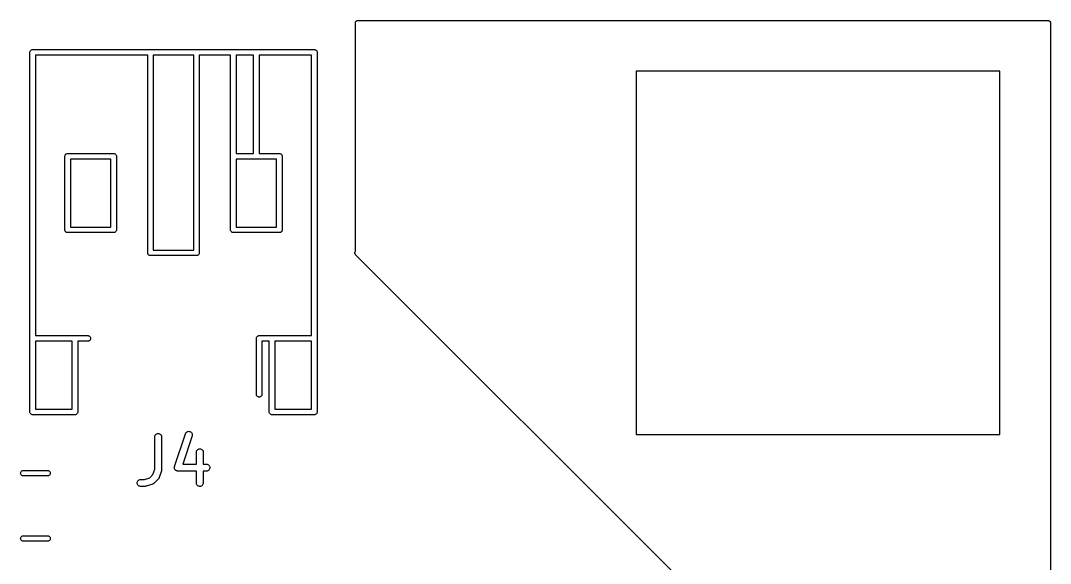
# Model space of a CAD drawing. Extents: x 50 to 150, y -150 to -50.
# Drawn here: x 127.68 to 150.05, y -61.75 to -49.95 of the extents above; entities that cross this region are included whole.
import ezdxf

# ---------------------------------------------------------------- set-up
doc = ezdxf.new("R2010")
doc.units = 0
doc.layers.add('BLACK', color=7, linetype='CONTINUOUS')

msp = doc.modelspace()

# ---------------------------------------------------------------- linework, layer by layer
at = {"layer": 'BLACK', "linetype": 'CONTINUOUS'}
for p, q in [((134.95, -49.9993), (134.951, -49.9947)), ((134.95, -49.9996), (134.95, -49.9993)), ((134.95, -49.9997), (134.95, -49.9996)), ((134.95, -50), (134.95, -49.9997)), ((134.95, -49.9997), (134.95, -49.9997)), ((134.95, -54.9663), (134.95, -50)), ((134.951, -49.9896), (134.953, -49.9851)), ((134.951, -49.9898), (134.951, -49.9896)), ((134.951, -49.9899), (134.951, -49.9898)), ((134.951, -49.9947), (134.951, -49.9899)), ((134.953, -49.9851), (134.954, -49.9806)), ((134.954, -49.9803), (134.956, -49.9761)), ((134.954, -49.9805), (134.954, -49.9803)), ((134.954, -49.9806), (134.954, -49.9805)), ((134.956, -49.9761), (134.959, -49.972)), ((134.959, -49.9718), (134.962, -49.9682)), ((134.959, -49.9719), (134.959, -49.9718)), ((134.959, -49.972), (134.959, -49.9719)), ((134.962, -49.9682), (134.965, -49.9645)), ((134.965, -49.9643), (134.969, -49.9614)), ((134.965, -49.9644), (134.965, -49.9643)), ((134.965, -49.9645), (134.965, -49.9644)), ((134.969, -49.9614), (134.972, -49.9584)), ((134.972, -49.9583), (134.973, -49.9582)), ((134.972, -49.9584), (134.972, -49.9583)), ((134.973, -49.9582), (134.977, -49.956)), ((134.977, -49.956), (134.981, -49.9538)), ((134.981, -49.9536), (134.986, -49.9523)), ((134.981, -49.9537), (134.981, -49.9536)), ((134.981, -49.9538), (134.981, -49.9537)), ((134.986, -49.9523), (134.99, -49.951)), ((134.99, -49.951), (134.99, -49.9509)), ((134.99, -49.9509), (134.991, -49.9509)), ((134.991, -49.9509), (134.995, -49.9505)), ((134.995, -49.9505), (135, -49.95)), ((135, -49.95), (150, -49.95)), ((150, -49.95), (150, -49.95)), ((150, -49.95), (150, -49.95)), ((150, -49.95), (150.001, -49.95)), ((150, -49.95), (150, -49.95)), ((150.001, -49.95), (150.005, -49.9505)), ((150.005, -49.9505), (150.01, -49.951)), ((150.01, -49.951), (150.01, -49.9511)), ((150.01, -49.9511), (150.01, -49.9511)), ((150.01, -49.9511), (150.015, -49.9525)), ((150.015, -49.9525), (150.019, -49.9539)), ((150.019, -49.9539), (150.02, -49.954)), ((150.02, -49.954), (150.02, -49.954)), ((150.02, -49.954), (150.024, -49.9563)), ((150.024, -49.9563), (150.028, -49.9585)), ((150.028, -49.9585), (150.028, -49.9587)), ((150.028, -49.9587), (150.028, -49.9587)), ((150.028, -49.9587), (150.032, -49.9617)), ((150.032, -49.9617), (150.035, -49.9648)), ((150.035, -49.9648), (150.036, -49.9649)), ((150.036, -49.9649), (150.036, -49.965)), ((150.036, -49.965), (150.039, -49.9686)), ((150.039, -49.9686), (150.042, -49.9723)), ((150.042, -49.9723), (150.042, -49.9725)), ((150.042, -49.9725), (150.042, -49.9726)), ((150.042, -49.9726), (150.044, -49.9767)), ((150.044, -49.9767), (150.046, -49.9809)), ((150.046, -49.9809), (150.046, -49.9811)), ((150.046, -49.9811), (150.046, -49.9813)), ((150.046, -49.9813), (150.048, -49.9857)), ((150.048, -49.9857), (150.049, -49.9903)), ((150.049, -49.9903), (150.049, -49.9905)), ((150.049, -49.9905), (150.049, -49.9906)), ((150.049, -49.9906), (150.05, -49.9953)), ((150.05, -49.9953), (150.05, -50)), ((150.05, -50), (150.05, -150)), ((127.88, -50.64), (127.881, -50.6282)), ((127.88, -50.6429), (127.88, -50.64)), ((127.88, -56.857), (127.88, -50.6429)), ((127.881, -50.6282), (127.884, -50.6169)), ((127.884, -50.6169), (127.89, -50.6065)), ((127.89, -50.6065), (127.897, -50.5974)), ((127.897, -50.5974), (127.907, -50.5899)), ((127.907, -50.5899), (127.917, -50.5843)), ((127.917, -50.5843), (127.928, -50.5809)), ((127.928, -50.5809), (127.937, -50.58)), ((127.937, -50.58), (127.94, -50.5797)), ((127.94, -50.5797), (127.943, -50.58)), ((127.943, -50.58), (130.497, -50.58)), ((130.44, -50.7), (128, -50.7)), ((128, -50.7), (128, -56.8)), ((130.44, -54.9971), (130.44, -50.7)), ((130.497, -50.58), (130.5, -50.5797)), ((130.5, -50.5797), (130.503, -50.58)), ((130.503, -50.58), (131.497, -50.58)), ((130.56, -50.7), (130.56, -54.94)), ((131.44, -50.7), (130.56, -50.7)), ((131.44, -54.94), (131.44, -50.7)), ((131.497, -50.58), (131.5, -50.5797)), ((131.5, -50.5797), (131.503, -50.58)), ((131.503, -50.58), (132.297, -50.58)), ((132.24, -50.7), (131.56, -50.7)), ((131.56, -50.7), (131.56, -54.9971)), ((132.24, -52.8971), (132.24, -50.7)), ((132.297, -50.58), (132.3, -50.5797)), ((132.3, -50.5797), (132.303, -50.58)), ((132.303, -50.58), (132.797, -50.58)), ((132.36, -50.7), (132.36, -52.84)), ((132.74, -50.7), (132.36, -50.7)), ((132.74, -52.84), (132.74, -50.7)), ((132.797, -50.58), (132.8, -50.5797)), ((132.8, -50.5797), (132.803, -50.58)), ((132.803, -50.58), (134.057, -50.58)), ((134, -50.7), (132.86, -50.7)), ((132.86, -50.7), (132.86, -52.84)), ((134, -56.8), (134, -50.7)), ((134.057, -50.58), (134.06, -50.5797)), ((134.06, -50.5797), (134.063, -50.58)), ((134.063, -50.58), (134.072, -50.5809)), ((134.072, -50.5809), (134.083, -50.5843)), ((134.083, -50.5843), (134.093, -50.5899)), ((134.093, -50.5899), (134.103, -50.5974)), ((134.103, -50.5974), (134.11, -50.6065)), ((134.11, -50.6065), (134.116, -50.6169)), ((134.116, -50.6169), (134.119, -50.6282)), ((134.119, -50.6282), (134.12, -50.64)), ((134.12, -50.64), (134.12, -50.6429)), ((134.12, -50.6429), (134.12, -56.8571)), ((148.95, -51.05), (141.05, -51.05)), ((141.05, -51.05), (141.05, -58.95)), ((148.95, -58.95), (148.95, -51.05)), ((128.64, -52.9), (128.641, -52.8882)), ((128.64, -52.903), (128.64, -52.9)), ((128.64, -54.4971), (128.64, -52.903)), ((128.641, -52.8882), (128.644, -52.8769)), ((128.644, -52.8769), (128.65, -52.8665)), ((128.65, -52.8665), (128.657, -52.8574)), ((128.657, -52.8574), (128.667, -52.8499)), ((128.667, -52.8499), (128.677, -52.8443)), ((128.677, -52.8443), (128.688, -52.8409)), ((128.688, -52.8409), (128.697, -52.84)), ((128.697, -52.84), (128.7, -52.8397)), ((128.697, -52.84), (128.697, -52.84)), ((128.7, -52.8397), (128.703, -52.84)), ((128.703, -52.84), (129.697, -52.84)), ((128.76, -52.96), (128.76, -54.44)), ((129.64, -52.96), (128.76, -52.96)), ((129.64, -54.44), (129.64, -52.96)), ((129.697, -52.84), (129.7, -52.8397)), ((129.7, -52.8397), (129.703, -52.84)), ((129.703, -52.84), (129.703, -52.84)), ((129.703, -52.84), (129.712, -52.8409)), ((129.712, -52.8409), (129.723, -52.8443)), ((129.723, -52.8443), (129.733, -52.8499)), ((129.733, -52.8499), (129.743, -52.8574)), ((129.743, -52.8574), (129.75, -52.8665)), ((129.75, -52.8665), (129.756, -52.8769)), ((129.756, -52.8769), (129.759, -52.8882)), ((129.759, -52.8882), (129.76, -52.9)), ((129.76, -52.9), (129.76, -52.9029)), ((129.76, -52.9029), (129.76, -54.4971)), ((132.24, -52.9), (132.24, -52.8971)), ((132.24, -52.9029), (132.24, -52.9)), ((132.24, -54.497), (132.24, -52.9029)), ((132.36, -52.84), (132.74, -52.84)), ((132.797, -52.96), (132.36, -52.96)), ((132.36, -52.96), (132.36, -54.44)), ((132.8, -52.9603), (132.797, -52.96)), ((132.803, -52.96), (132.8, -52.9603)), ((133.24, -52.96), (132.803, -52.96)), ((132.86, -52.84), (133.297, -52.84)), ((133.24, -54.44), (133.24, -52.96)), ((133.297, -52.84), (133.3, -52.8397)), ((133.3, -52.8397), (133.303, -52.84)), ((133.303, -52.84), (133.312, -52.8409)), ((133.312, -52.8409), (133.323, -52.8443)), ((133.323, -52.8443), (133.333, -52.8499)), ((133.333, -52.8499), (133.343, -52.8574)), ((133.343, -52.8574), (133.35, -52.8665)), ((133.35, -52.8665), (133.356, -52.8769)), ((133.356, -52.8769), (133.359, -52.8882)), ((133.359, -52.8882), (133.36, -52.9)), ((133.36, -52.9), (133.36, -52.9029)), ((133.36, -52.9029), (133.36, -54.4971)), ((128.64, -54.5), (128.64, -54.4971)), ((128.641, -54.5118), (128.64, -54.5)), ((128.644, -54.5231), (128.641, -54.5118)), ((128.65, -54.5335), (128.644, -54.5231)), ((128.657, -54.5426), (128.65, -54.5335)), ((128.667, -54.5501), (128.657, -54.5426)), ((128.677, -54.5557), (128.667, -54.5501)), ((128.688, -54.5591), (128.677, -54.5557)), ((128.7, -54.5603), (128.688, -54.5591)), ((128.703, -54.56), (128.7, -54.5603)), ((129.697, -54.56), (128.703, -54.56)), ((128.76, -54.44), (129.64, -54.44)), ((129.7, -54.5603), (129.697, -54.56)), ((129.712, -54.5591), (129.7, -54.5603)), ((129.723, -54.5557), (129.712, -54.5591)), ((129.733, -54.5501), (129.723, -54.5557)), ((129.743, -54.5426), (129.733, -54.5501)), ((129.75, -54.5335), (129.743, -54.5426)), ((129.756, -54.5231), (129.75, -54.5335)), ((129.759, -54.5118), (129.756, -54.5231)), ((129.76, -54.5029), (129.759, -54.5118)), ((129.76, -54.4971), (129.76, -54.5)), ((129.76, -54.5), (129.76, -54.5029)), ((129.76, -54.5029), (129.76, -54.5029)), ((132.24, -54.5), (132.24, -54.497)), ((132.241, -54.5118), (132.24, -54.5)), ((132.244, -54.5231), (132.241, -54.5118)), ((132.25, -54.5335), (132.244, -54.5231)), ((132.257, -54.5426), (132.25, -54.5335)), ((132.267, -54.5501), (132.257, -54.5426)), ((132.277, -54.5557), (132.267, -54.5501)), ((132.288, -54.5591), (132.277, -54.5557)), ((132.297, -54.56), (132.288, -54.5591)), ((132.3, -54.5603), (132.297, -54.56)), ((132.297, -54.56), (132.297, -54.56)), ((132.303, -54.56), (132.3, -54.5603)), ((133.297, -54.56), (132.303, -54.56)), ((132.36, -54.44), (133.24, -54.44)), ((133.3, -54.5603), (133.297, -54.56)), ((133.303, -54.56), (133.3, -54.5603)), ((133.312, -54.5591), (133.303, -54.56)), ((133.303, -54.56), (133.303, -54.56)), ((133.323, -54.5557), (133.312, -54.5591)), ((133.333, -54.5501), (133.323, -54.5557)), ((133.343, -54.5426), (133.333, -54.5501)), ((133.35, -54.5335), (133.343, -54.5426)), ((133.356, -54.5231), (133.35, -54.5335)), ((133.359, -54.5118), (133.356, -54.5231)), ((133.36, -54.5), (133.359, -54.5118)), ((133.36, -54.4971), (133.36, -54.5)), ((130.44, -55), (130.44, -54.9971)), ((130.441, -55.0118), (130.44, -55)), ((130.444, -55.0231), (130.441, -55.0118)), ((130.447, -55.0274), (130.444, -55.0231)), ((130.45, -55.0335), (130.447, -55.0274)), ((130.457, -55.0426), (130.45, -55.0335)), ((130.56, -54.94), (131.44, -54.94)), ((131.55, -55.0335), (131.543, -55.0426)), ((131.556, -55.0231), (131.55, -55.0335)), ((131.559, -55.0118), (131.556, -55.0231)), ((131.56, -55.0029), (131.559, -55.0118)), ((131.56, -54.9971), (131.56, -55)), ((131.56, -55), (131.56, -55.0029)), ((131.56, -55.0029), (131.56, -55.0029)), ((134.94, -55), (134.941, -54.9882)), ((134.941, -55.0118), (134.94, -55)), ((134.941, -54.9882), (134.944, -54.9769)), ((134.944, -55.0231), (134.941, -55.0118)), ((134.944, -54.9769), (134.95, -54.9665)), ((134.95, -55.0335), (134.944, -55.0231)), ((134.95, -54.9665), (134.95, -54.9663)), ((134.955, -55.0403), (134.95, -55.0335)), ((130.467, -55.0501), (130.457, -55.0426)), ((130.477, -55.0557), (130.467, -55.0501)), ((130.488, -55.0591), (130.477, -55.0557)), ((130.5, -55.0603), (130.488, -55.0591)), ((130.503, -55.06), (130.5, -55.0603)), ((131.497, -55.06), (130.503, -55.06)), ((131.5, -55.0603), (131.497, -55.06)), ((131.512, -55.0591), (131.5, -55.0603)), ((131.523, -55.0557), (131.512, -55.0591)), ((131.533, -55.0501), (131.523, -55.0557)), ((131.543, -55.0426), (131.533, -55.0501)), ((144.94, -65.0249), (134.955, -55.0403)), ((128, -56.8), (128.857, -56.8)), ((128.857, -56.8), (128.86, -56.7997)), ((128.86, -56.7997), (128.863, -56.8)), ((128.863, -56.8), (129.143, -56.8)), ((129.143, -56.8), (129.152, -56.8009)), ((129.152, -56.8009), (129.163, -56.8043)), ((129.163, -56.8043), (129.173, -56.8099)), ((129.173, -56.8099), (129.183, -56.8174)), ((129.183, -56.8174), (129.19, -56.8265)), ((132.81, -56.8265), (132.817, -56.8174)), ((132.817, -56.8174), (132.827, -56.8099)), ((132.827, -56.8099), (132.837, -56.8043)), ((132.837, -56.8043), (132.848, -56.8009)), ((132.848, -56.8009), (132.857, -56.8)), ((132.857, -56.8), (132.86, -56.7997)), ((132.86, -56.7997), (132.863, -56.8)), ((132.863, -56.8), (133.137, -56.8)), ((133.137, -56.8), (133.14, -56.7997)), ((133.14, -56.7997), (133.143, -56.8)), ((133.143, -56.8), (134, -56.8)), ((127.88, -56.86), (127.88, -56.857)), ((127.88, -56.863), (127.88, -56.86)), ((127.88, -58.457), (127.88, -56.863)), ((128, -56.92), (128, -58.4)), ((128.8, -56.92), (128, -56.92)), ((128.8, -58.4), (128.8, -56.92)), ((129.143, -56.92), (128.92, -56.92)), ((128.92, -56.92), (128.92, -58.4571)), ((129.152, -56.9191), (129.143, -56.92)), ((129.163, -56.9157), (129.152, -56.9191)), ((129.173, -56.9101), (129.163, -56.9157)), ((129.183, -56.9026), (129.173, -56.9101)), ((129.19, -56.8935), (129.183, -56.9026)), ((129.19, -56.8265), (129.196, -56.8369)), ((129.196, -56.8831), (129.19, -56.8935)), ((129.196, -56.8369), (129.199, -56.8482)), ((129.199, -56.8718), (129.196, -56.8831)), ((129.199, -56.8482), (129.2, -56.86)), ((129.2, -56.86), (129.199, -56.8718)), ((132.8, -56.86), (132.801, -56.8482)), ((132.8, -56.8629), (132.8, -56.86)), ((132.8, -58.0779), (132.8, -56.8629)), ((132.801, -56.8482), (132.804, -56.8369)), ((132.804, -56.8369), (132.81, -56.8265)), ((133.08, -56.92), (132.92, -56.92)), ((132.92, -56.92), (132.92, -58.0779)), ((133.08, -58.457), (133.08, -56.92)), ((133.2, -56.92), (133.2, -58.4)), ((134, -56.92), (133.2, -56.92)), ((134, -58.4), (134, -56.92)), ((134.12, -56.8571), (134.12, -56.86)), ((134.12, -56.86), (134.12, -56.8629)), ((134.12, -56.8629), (134.12, -58.4571)), ((132.801, -58.0868), (132.8, -58.0779)), ((132.804, -58.0981), (132.801, -58.0868)), ((132.81, -58.1085), (132.804, -58.0981)), ((132.817, -58.1176), (132.81, -58.1085)), ((132.827, -58.1251), (132.817, -58.1176)), ((132.837, -58.1307), (132.827, -58.1251)), ((132.848, -58.1341), (132.837, -58.1307)), ((132.86, -58.1353), (132.848, -58.1341)), ((132.872, -58.1341), (132.86, -58.1353)), ((132.883, -58.1307), (132.872, -58.1341)), ((132.893, -58.1251), (132.883, -58.1307)), ((132.903, -58.1176), (132.893, -58.1251)), ((132.91, -58.1085), (132.903, -58.1176)), ((132.916, -58.0981), (132.91, -58.1085)), ((132.919, -58.0868), (132.916, -58.0981)), ((132.92, -58.0779), (132.919, -58.0868)), ((127.88, -58.46), (127.88, -58.457)), ((127.881, -58.4718), (127.88, -58.46)), ((127.884, -58.4831), (127.881, -58.4718)), ((127.89, -58.4935), (127.884, -58.4831)), ((127.897, -58.5026), (127.89, -58.4935)), ((127.907, -58.5101), (127.897, -58.5026)), ((127.917, -58.5157), (127.907, -58.5101)), ((127.928, -58.5191), (127.917, -58.5157)), ((127.937, -58.52), (127.928, -58.5191)), ((127.94, -58.5203), (127.937, -58.52)), ((127.937, -58.52), (127.937, -58.52)), ((127.943, -58.52), (127.94, -58.5203)), ((128.857, -58.52), (127.943, -58.52)), ((128, -58.4), (128.8, -58.4)), ((128.86, -58.5203), (128.857, -58.52)), ((128.863, -58.52), (128.86, -58.5203)), ((128.872, -58.5191), (128.863, -58.52)), ((128.863, -58.52), (128.863, -58.52)), ((128.883, -58.5157), (128.872, -58.5191)), ((128.893, -58.5101), (128.883, -58.5157)), ((128.903, -58.5026), (128.893, -58.5101)), ((128.91, -58.4935), (128.903, -58.5026)), ((128.916, -58.4831), (128.91, -58.4935)), ((128.919, -58.4718), (128.916, -58.4831)), ((128.92, -58.46), (128.919, -58.4718)), ((128.92, -58.4571), (128.92, -58.46)), ((133.08, -58.46), (133.08, -58.457)), ((133.081, -58.4718), (133.08, -58.46)), ((133.084, -58.4831), (133.081, -58.4718)), ((133.09, -58.4935), (133.084, -58.4831)), ((133.097, -58.5026), (133.09, -58.4935)), ((133.107, -58.5101), (133.097, -58.5026)), ((133.117, -58.5157), (133.107, -58.5101)), ((133.128, -58.5191), (133.117, -58.5157)), ((133.137, -58.52), (133.128, -58.5191)), ((133.14, -58.5203), (133.137, -58.52)), ((133.137, -58.52), (133.137, -58.52)), ((133.143, -58.52), (133.14, -58.5203)), ((134.057, -58.52), (133.143, -58.52)), ((133.2, -58.4), (134, -58.4)), ((134.06, -58.5203), (134.057, -58.52)), ((134.063, -58.52), (134.06, -58.5203)), ((134.072, -58.5191), (134.063, -58.52)), ((134.063, -58.52), (134.063, -58.52)), ((134.083, -58.5157), (134.072, -58.5191)), ((134.093, -58.5101), (134.083, -58.5157)), ((134.103, -58.5026), (134.093, -58.5101)), ((134.11, -58.4935), (134.103, -58.5026)), ((134.116, -58.4831), (134.11, -58.4935)), ((134.119, -58.4718), (134.116, -58.4831)), ((134.12, -58.46), (134.119, -58.4718)), ((134.12, -58.4571), (134.12, -58.46)), ((130.592, -59.0013), (130.593, -58.9868)), ((130.592, -59.0024), (130.592, -59.0013)), ((130.592, -59.7045), (130.592, -59.0024)), ((130.593, -58.9868), (130.598, -58.9728)), ((130.598, -58.9728), (130.605, -58.96)), ((130.605, -58.96), (130.614, -58.9488)), ((130.614, -58.9488), (130.626, -58.9396)), ((130.626, -58.9396), (130.639, -58.9328)), ((130.639, -58.9328), (130.653, -58.9287)), ((130.653, -58.9287), (130.667, -58.9274)), ((130.667, -58.9274), (130.682, -58.9289)), ((130.682, -58.9289), (130.696, -58.9332)), ((130.696, -58.9332), (130.709, -58.9402)), ((130.709, -58.9402), (130.72, -58.9495)), ((130.72, -58.9495), (130.729, -58.9609)), ((130.729, -58.9609), (130.736, -58.9738)), ((130.736, -58.9738), (130.74, -58.9878)), ((130.74, -58.9878), (130.742, -59.0024)), ((130.742, -59.0024), (130.742, -59.7167)), ((131.024, -59.6453), (131.262, -58.931)), ((131.404, -58.9785), (131.199, -59.594)), ((131.262, -58.931), (131.263, -58.9301)), ((131.263, -58.9301), (131.269, -58.9168)), ((131.269, -58.9168), (131.277, -58.9049)), ((131.277, -58.9049), (131.288, -58.895)), ((131.288, -58.895), (131.3, -58.8873)), ((131.3, -58.8873), (131.314, -58.8822)), ((131.314, -58.8822), (131.329, -58.8799)), ((131.329, -58.8799), (131.343, -58.8804)), ((131.343, -58.8804), (131.358, -58.8838)), ((131.358, -58.8838), (131.371, -58.8898)), ((131.371, -58.8898), (131.383, -58.8984)), ((131.383, -58.8984), (131.393, -58.909)), ((131.393, -58.909), (131.401, -58.9215)), ((131.401, -58.9215), (131.406, -58.9351)), ((131.408, -58.9642), (131.404, -58.9785)), ((131.406, -58.9351), (131.408, -58.9496)), ((131.408, -58.9496), (131.408, -58.9642)), ((141.05, -58.95), (148.95, -58.95)), ((131.51, -59.2933), (131.519, -59.2821)), ((131.519, -59.2821), (131.53, -59.273)), ((131.53, -59.273), (131.543, -59.2662)), ((131.543, -59.2662), (131.557, -59.262)), ((131.557, -59.262), (131.572, -59.2607)), ((131.572, -59.2607), (131.587, -59.2622)), ((131.587, -59.2622), (131.6, -59.2666)), ((131.6, -59.2666), (131.613, -59.2735)), ((131.613, -59.2735), (131.625, -59.2829)), ((131.625, -59.2829), (131.634, -59.2942)), ((131.496, -59.3347), (131.498, -59.3201)), ((131.496, -59.3357), (131.496, -59.3347)), ((131.496, -59.594), (131.496, -59.3357)), ((131.498, -59.3201), (131.502, -59.3062)), ((131.502, -59.3062), (131.51, -59.2933)), ((131.634, -59.2942), (131.641, -59.3071)), ((131.641, -59.3071), (131.645, -59.3211)), ((131.645, -59.3211), (131.646, -59.3357)), ((131.646, -59.3357), (131.646, -59.594)), ((127.716, -59.7343), (127.727, -59.7309)), ((127.727, -59.7309), (127.736, -59.73)), ((127.736, -59.73), (128.264, -59.73)), ((128.264, -59.73), (128.273, -59.7309)), ((128.273, -59.7309), (128.284, -59.7343)), ((130.553, -59.819), (130.592, -59.7045)), ((130.74, -59.7323), (130.739, -59.7363)), ((130.741, -59.7261), (130.74, -59.7292)), ((130.74, -59.7292), (130.74, -59.7323)), ((130.742, -59.7177), (130.741, -59.7219)), ((130.741, -59.7219), (130.741, -59.7261)), ((130.742, -59.7167), (130.742, -59.7177)), ((131.02, -59.6685), (131.021, -59.6641)), ((131.02, -59.6714), (131.02, -59.6685)), ((131.02, -59.6742), (131.02, -59.6714)), ((131.021, -59.6786), (131.02, -59.6742)), ((131.021, -59.6568), (131.022, -59.654)), ((131.021, -59.6596), (131.021, -59.6568)), ((131.021, -59.6641), (131.021, -59.6596)), ((131.022, -59.6831), (131.021, -59.6786)), ((131.022, -59.654), (131.023, -59.6497)), ((131.022, -59.6859), (131.022, -59.6831)), ((131.023, -59.6887), (131.022, -59.6859)), ((131.023, -59.6497), (131.024, -59.6453)), ((131.024, -59.6928), (131.023, -59.6887)), ((131.026, -59.6971), (131.024, -59.6928)), ((131.027, -59.6997), (131.026, -59.6971)), ((131.028, -59.7024), (131.027, -59.6997)), ((131.03, -59.7062), (131.028, -59.7024)), ((131.032, -59.7101), (131.03, -59.7062)), ((131.034, -59.7123), (131.032, -59.7101)), ((131.036, -59.7148), (131.034, -59.7123)), ((131.039, -59.718), (131.036, -59.7148)), ((131.042, -59.7215), (131.039, -59.718)), ((131.044, -59.7234), (131.042, -59.7215)), ((131.046, -59.7254), (131.044, -59.7234)), ((131.049, -59.7281), (131.046, -59.7254)), ((131.053, -59.7309), (131.049, -59.7281)), ((131.055, -59.7323), (131.053, -59.7309)), ((131.058, -59.734), (131.055, -59.7323)), ((131.199, -59.594), (131.496, -59.594)), ((131.646, -59.594), (131.714, -59.594)), ((131.714, -59.594), (131.715, -59.5941)), ((131.715, -59.5941), (131.73, -59.5957)), ((131.73, -59.5957), (131.744, -59.6001)), ((131.756, -59.7315), (131.743, -59.7384)), ((131.744, -59.6001), (131.757, -59.6072)), ((131.767, -59.7223), (131.756, -59.7315)), ((131.757, -59.6072), (131.768, -59.6166)), ((131.776, -59.711), (131.767, -59.7223)), ((131.768, -59.6166), (131.777, -59.628)), ((131.783, -59.6981), (131.776, -59.711)), ((131.777, -59.628), (131.784, -59.641)), ((131.788, -59.6841), (131.783, -59.6981)), ((131.784, -59.641), (131.788, -59.655)), ((131.788, -59.655), (131.789, -59.6696)), ((131.789, -59.6696), (131.788, -59.6841)), ((127.678, -59.79), (127.68, -59.7782)), ((127.68, -59.8018), (127.678, -59.79)), ((127.68, -59.7782), (127.683, -59.7669)), ((127.683, -59.8131), (127.68, -59.8018)), ((127.683, -59.7669), (127.689, -59.7565)), ((127.689, -59.8235), (127.683, -59.8131)), ((127.689, -59.7565), (127.696, -59.7474)), ((127.696, -59.8326), (127.689, -59.8235)), ((127.696, -59.7474), (127.705, -59.7399)), ((127.705, -59.8401), (127.696, -59.8326)), ((127.705, -59.7399), (127.716, -59.7343)), ((127.716, -59.8457), (127.705, -59.8401)), ((127.727, -59.8491), (127.716, -59.8457)), ((127.736, -59.85), (127.727, -59.8491)), ((128.264, -59.85), (127.736, -59.85)), ((128.273, -59.8491), (128.264, -59.85)), ((128.284, -59.8457), (128.273, -59.8491)), ((128.284, -59.7343), (128.295, -59.7399)), ((128.295, -59.8401), (128.284, -59.8457)), ((128.295, -59.7399), (128.304, -59.7474)), ((128.304, -59.8326), (128.295, -59.8401)), ((128.304, -59.7474), (128.311, -59.7565)), ((128.311, -59.8235), (128.304, -59.8326)), ((128.311, -59.7565), (128.317, -59.7669)), ((128.317, -59.8131), (128.311, -59.8235)), ((128.317, -59.7669), (128.32, -59.7782)), ((128.32, -59.8018), (128.317, -59.8131)), ((128.32, -59.7782), (128.322, -59.79)), ((128.322, -59.79), (128.32, -59.8018)), ((130.224, -59.9604), (130.233, -59.9492)), ((130.233, -59.9492), (130.244, -59.9399)), ((130.244, -59.9399), (130.257, -59.933)), ((130.257, -59.933), (130.271, -59.9288)), ((130.271, -59.9288), (130.286, -59.9274)), ((130.286, -59.9274), (130.369, -59.9274)), ((130.369, -59.9274), (130.483, -59.8892)), ((130.483, -59.8892), (130.553, -59.819)), ((130.672, -59.9126), (130.577, -60.0078)), ((130.673, -59.9109), (130.672, -59.9126)), ((130.675, -59.9094), (130.673, -59.9109)), ((130.678, -59.9052), (130.675, -59.9094)), ((130.681, -59.9012), (130.678, -59.9052)), ((130.682, -59.8993), (130.681, -59.9012)), ((130.684, -59.8975), (130.682, -59.8993)), ((130.686, -59.8929), (130.684, -59.8975)), ((130.688, -59.8883), (130.686, -59.8929)), ((130.689, -59.8862), (130.688, -59.8883)), ((130.69, -59.8842), (130.689, -59.8862)), ((130.738, -59.7404), (130.69, -59.8832)), ((130.69, -59.8832), (130.69, -59.8842)), ((130.739, -59.7363), (130.738, -59.7404)), ((131.062, -59.7358), (131.058, -59.734)), ((131.066, -59.738), (131.062, -59.7358)), ((131.068, -59.7388), (131.066, -59.738)), ((131.071, -59.74), (131.068, -59.7388)), ((131.075, -59.7411), (131.071, -59.74)), ((131.08, -59.7424), (131.075, -59.7411)), ((131.082, -59.7427), (131.08, -59.7424)), ((131.085, -59.7434), (131.082, -59.7427)), ((131.09, -59.7435), (131.085, -59.7434)), ((131.094, -59.744), (131.09, -59.7435)), ((131.095, -59.744), (131.094, -59.744)), ((131.496, -59.744), (131.095, -59.744)), ((131.496, -60.0024), (131.496, -59.744)), ((131.714, -59.744), (131.646, -59.744)), ((131.646, -59.744), (131.646, -60.0024)), ((131.729, -59.7426), (131.714, -59.744)), ((131.743, -59.7384), (131.729, -59.7426)), ((130.211, -60.0019), (130.212, -59.9873)), ((130.212, -60.0164), (130.211, -60.0019)), ((130.212, -59.9873), (130.217, -59.9733)), ((130.216, -60.0305), (130.212, -60.0164)), ((130.223, -60.0434), (130.216, -60.0305)), ((130.217, -59.9733), (130.224, -59.9604)), ((130.232, -60.0549), (130.223, -60.0434)), ((130.243, -60.0643), (130.232, -60.0549)), ((130.256, -60.0713), (130.243, -60.0643)), ((130.27, -60.0757), (130.256, -60.0713)), ((130.285, -60.0774), (130.27, -60.0757)), ((130.286, -60.0774), (130.285, -60.0774)), ((130.381, -60.0774), (130.286, -60.0774)), ((130.385, -60.077), (130.381, -60.0774)), ((130.389, -60.0769), (130.385, -60.077)), ((130.392, -60.0763), (130.389, -60.0769)), ((130.396, -60.076), (130.392, -60.0763)), ((130.4, -60.0747), (130.396, -60.076)), ((130.404, -60.0739), (130.4, -60.0747)), ((130.405, -60.0735), (130.404, -60.0739)), ((130.548, -60.0259), (130.405, -60.0735)), ((130.55, -60.025), (130.548, -60.0259)), ((130.552, -60.0244), (130.55, -60.025)), ((130.556, -60.022), (130.552, -60.0244)), ((130.561, -60.02), (130.556, -60.022)), ((130.563, -60.0187), (130.561, -60.02)), ((130.565, -60.0177), (130.563, -60.0187)), ((130.569, -60.0145), (130.565, -60.0177)), ((130.573, -60.0115), (130.569, -60.0145)), ((130.574, -60.0099), (130.573, -60.0115)), ((130.576, -60.0085), (130.574, -60.0099)), ((130.577, -60.0078), (130.576, -60.0085)), ((131.498, -60.0169), (131.496, -60.0024)), ((131.502, -60.031), (131.498, -60.0169)), ((131.509, -60.0439), (131.502, -60.031)), ((131.518, -60.0552), (131.509, -60.0439)), ((131.529, -60.0646), (131.518, -60.0552)), ((131.542, -60.0715), (131.529, -60.0646)), ((131.556, -60.0758), (131.542, -60.0715)), ((131.571, -60.0774), (131.556, -60.0758)), ((131.585, -60.0761), (131.571, -60.0774)), ((131.6, -60.0719), (131.585, -60.0761)), ((131.612, -60.0651), (131.6, -60.0719)), ((131.624, -60.056), (131.612, -60.0651)), ((131.633, -60.0448), (131.624, -60.056)), ((131.64, -60.0319), (131.633, -60.0448)), ((131.645, -60.018), (131.64, -60.0319)), ((131.646, -60.0034), (131.645, -60.018)), ((131.646, -60.0024), (131.646, -60.0034)), ((127.678, -61.21), (127.68, -61.1982)), ((127.68, -61.2218), (127.678, -61.21)), ((127.68, -61.1982), (127.683, -61.1869)), ((127.683, -61.2331), (127.68, -61.2218)), ((127.683, -61.1869), (127.689, -61.1765)), ((127.689, -61.2435), (127.683, -61.2331)), ((127.689, -61.1765), (127.696, -61.1674)), ((127.696, -61.2526), (127.689, -61.2435)), ((127.696, -61.1674), (127.705, -61.1599)), ((127.705, -61.2601), (127.696, -61.2526)), ((127.705, -61.1599), (127.716, -61.1543)), ((127.716, -61.2657), (127.705, -61.2601)), ((127.716, -61.1543), (127.727, -61.1509)), ((127.727, -61.2691), (127.716, -61.2657)), ((127.727, -61.1509), (127.736, -61.15)), ((127.736, -61.27), (127.727, -61.2691)), ((127.736, -61.15), (128.264, -61.15)), ((128.264, -61.27), (127.736, -61.27)), ((128.264, -61.15), (128.273, -61.1509)), ((128.273, -61.2691), (128.264, -61.27)), ((128.273, -61.1509), (128.284, -61.1543)), ((128.284, -61.2657), (128.273, -61.2691)), ((128.284, -61.1543), (128.295, -61.1599)), ((128.295, -61.2601), (128.284, -61.2657)), ((128.295, -61.1599), (128.304, -61.1674)), ((128.304, -61.2526), (128.295, -61.2601)), ((128.304, -61.1674), (128.311, -61.1765)), ((128.311, -61.2435), (128.304, -61.2526)), ((128.311, -61.1765), (128.317, -61.1869)), ((128.317, -61.2331), (128.311, -61.2435)), ((128.317, -61.1869), (128.32, -61.1982)), ((128.32, -61.2218), (128.317, -61.2331)), ((128.32, -61.1982), (128.322, -61.21)), ((128.322, -61.21), (128.32, -61.2218))]:
    msp.add_line(p, q, dxfattribs=at)

doc.saveas('drawing.dxf')
